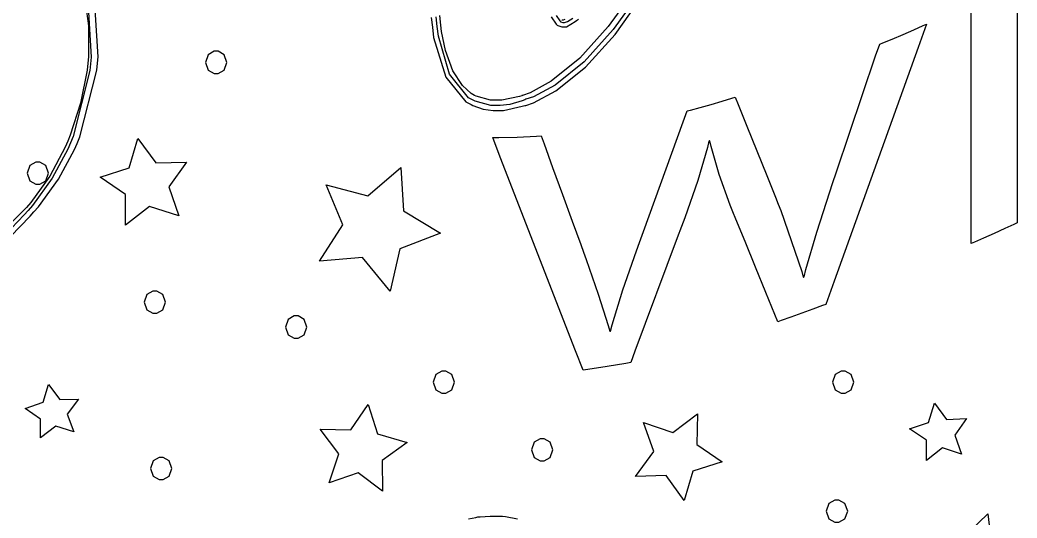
# Model space of a CAD drawing. Extents: x 59 to 294, y 65 to 304.
# Drawn here: x 149.6 to 228.7, y 186.4 to 225.9 of the extents above; entities that cross this region are included whole.
import ezdxf

# ---------------------------------------------------------------- set-up
doc = ezdxf.new("R2010")
doc.units = 0
doc.header["$MEASUREMENT"] = 0

msp = doc.modelspace()

# ---------------------------------------------------------------- linework, layer by layer
at = {"color": 40}
for points in [[(228.74, 228.74), (228.74, 224.006), (228.74, 213.349), (228.74, 209.797), (228.497, 209.685), (227.766, 209.35), (226.924, 208.972), (226.081, 208.602), (225.351, 208.282), (225.108, 208.175), (225.108, 212.911), (225.108, 223.567), (225.108, 227.119), (225.351, 227.226), (226.077, 227.551), (226.911, 227.93), (227.751, 228.309), (228.492, 228.635), (228.74, 228.74)], [(194.31, 198.121), (193.701, 199.656), (187.738, 215.026), (187.149, 216.57), (187.628, 216.57), (189.071, 216.601), (190.605, 216.686), (190.993, 216.712), (191.216, 216.086), (191.893, 214.206), (192.669, 212.064), (193.444, 209.936), (194.119, 208.087), (194.345, 207.469), (194.556, 206.906), (195.518, 204.162), (196.303, 201.665), (196.427, 201.224), (196.444, 201.224), (196.483, 201.224), (196.497, 201.224), (196.612, 201.719), (197.458, 204.484), (198.552, 207.584), (198.79, 208.245), (199.107, 209.119), (202.246, 217.814), (202.565, 218.686), (202.82, 218.753), (203.586, 218.952), (204.469, 219.195), (205.353, 219.457), (206.12, 219.698), (206.375, 219.781), (206.605, 219.207), (207.295, 217.486), (208.085, 215.517), (208.875, 213.555), (209.565, 211.847), (209.797, 211.278), (209.999, 210.785), (211.667, 205.952), (211.773, 205.493), (211.789, 205.493), (211.829, 205.529), (211.843, 205.529), (211.992, 206.102), (212.865, 209.074), (213.88, 212.258), (214.1, 212.937), (214.409, 213.855), (217.522, 223.062), (217.84, 223.978), (218.088, 224.08), (218.835, 224.386), (219.692, 224.747), (220.548, 225.121), (221.295, 225.454), (221.544, 225.565), (220.883, 223.713), (214.241, 205.192), (213.571, 203.34), (213.315, 203.247), (212.549, 202.963), (211.667, 202.64), (210.783, 202.325), (210.017, 202.055), (209.762, 201.965), (209.525, 202.547), (208.813, 204.29), (207.993, 206.296), (207.167, 208.315), (206.44, 210.089), (206.199, 210.679), (205.978, 211.218), (205.095, 213.634), (204.461, 215.874), (204.365, 216.323), (204.347, 216.323), (204.302, 216.298), (204.294, 216.289), (204.17, 215.786), (203.411, 213.166), (202.37, 210.193), (202.106, 209.514), (201.771, 208.616), (198.42, 199.62), (198.085, 198.72), (197.714, 198.659), (196.211, 198.407), (194.689, 198.174), (194.31, 198.121)]]:
    msp.add_lwpolyline(points, close=True, dxfattribs=at)
at = {"color": 32}
for points in [[(154.984, 227.878), (155.274, 222.939), (155.222, 222.426), (155.169, 221.889), (153.846, 216.659), (153.635, 216.147), (153.431, 215.662), (152.184, 213.348), (150.636, 211.191), (150.283, 210.785), (149.975, 210.441), (148.449, 208.858)], [(198.442, 227.579), (196.698, 225.151), (194.401, 222.586), (192.085, 220.734), (190.366, 219.805), (189.758, 219.604), (189.688, 219.568), (189.476, 219.48), (188.498, 219.207), (187.723, 219.111), (187.465, 219.111), (187.465, 219.111), (186.998, 219.111), (185.738, 219.464), (185.597, 219.534), (185.208, 219.728), (183.717, 221.59), (182.827, 224.613), (182.739, 225.389), (182.651, 226.157)], [(192.162, 226.255), (192.457, 225.822), (192.51, 225.778), (192.527, 225.761), (192.699, 225.708), (192.757, 225.708), (192.836, 225.708), (193.076, 225.787), (193.499, 226.042)]]:
    msp.add_lwpolyline(points, dxfattribs=at)
at = {"color": 7}
for points in [[(148.89, 208.735), (150.434, 210.336), (150.742, 210.679), (151.103, 211.085), (152.677, 213.264), (153.952, 215.619), (154.164, 216.112), (154.375, 216.624), (155.733, 221.925), (155.787, 222.462), (155.84, 222.983), (155.513, 228.009)], [(154.763, 227.798), (155.072, 225.435), (155.062, 222.965), (155.01, 222.462), (154.956, 221.925), (154.441, 219.297), (153.625, 216.774), (153.422, 216.289), (153.22, 215.804), (151.994, 213.516), (150.486, 211.42), (150.143, 211.031), (149.842, 210.697), (146.842, 207.752)], [(182.252, 226.096), (182.35, 225.319), (182.447, 224.508), (183.408, 221.351), (185.006, 219.393), (185.421, 219.181), (185.569, 219.103), (186.371, 218.833), (187.165, 218.722), (187.431, 218.722), (187.995, 218.722), (189.484, 219.049), (189.688, 219.111), (189.758, 219.111), (190.38, 219.319), (192.137, 220.268), (194.503, 222.149), (196.842, 224.753), (198.612, 227.214)], [(198.025, 227.769), (196.308, 225.379), (194.054, 222.859), (191.786, 221.04), (190.106, 220.122), (189.512, 219.921), (189.494, 219.921), (189.45, 219.896), (189.442, 219.887), (189.256, 219.826), (187.86, 219.534), (187.395, 219.534), (186.971, 219.534), (185.824, 219.861), (185.702, 219.921), (185.433, 220.062), (184.737, 220.689), (183.964, 221.875), (183.389, 223.479), (183.081, 224.988), (183.021, 225.495), (182.933, 226.245)], [(191.777, 226.158), (192.166, 225.567), (192.264, 225.495), (192.298, 225.469), (192.617, 225.355), (192.723, 225.355), (192.987, 225.355), (193.683, 225.77), (193.781, 225.848), (193.94, 225.972)], [(192.854, 225.924), (192.728, 225.884), (192.687, 225.884), (192.653, 225.884), (192.635, 225.902)], [(185.226, 186.32), (185.808, 186.444), (185.95, 186.479), (186.142, 186.489), (186.936, 186.527), (187.676, 186.549), (187.924, 186.549), (188.161, 186.505), (189.105, 186.316)]]:
    msp.add_lwpolyline(points, dxfattribs=at)
for points in [[(165.206, 221.651), (165.365, 221.651), (165.84, 221.926), (166.052, 222.533), (165.84, 223.139), (165.365, 223.415), (165.206, 223.415), (165.046, 223.415), (164.571, 223.139), (164.358, 222.533), (164.571, 221.926), (165.046, 221.651), (165.206, 221.651)], [(158.997, 216.499), (160.408, 214.559), (162.843, 214.629), (161.432, 212.655), (162.242, 210.362), (159.915, 211.102), (158.008, 209.62), (158.008, 212.055), (155.998, 213.431), (158.291, 214.172), (158.997, 216.499)], [(151.059, 212.865), (151.217, 212.865), (151.693, 213.141), (151.905, 213.747), (151.693, 214.354), (151.217, 214.629), (151.059, 214.629), (150.899, 214.629), (150.424, 214.354), (150.212, 213.747), (150.424, 213.141), (150.899, 212.865), (151.059, 212.865)], [(179.846, 214.206), (180.057, 210.749), (182.985, 208.985), (179.776, 207.75), (178.999, 204.399), (176.812, 207.045), (173.39, 206.764), (175.26, 209.656), (173.919, 212.831), (177.235, 211.949), (179.846, 214.206)], [(160.338, 202.635), (160.496, 202.635), (160.971, 202.911), (161.183, 203.517), (160.971, 204.123), (160.496, 204.399), (160.338, 204.399), (160.178, 204.399), (159.702, 204.123), (159.49, 203.517), (159.702, 202.911), (160.178, 202.635), (160.338, 202.635)], [(171.556, 200.66), (171.715, 200.66), (172.19, 200.936), (172.402, 201.542), (172.19, 202.149), (171.715, 202.424), (171.556, 202.424), (171.396, 202.424), (170.921, 202.149), (170.708, 201.542), (170.921, 200.936), (171.396, 200.66), (171.556, 200.66)], [(183.268, 196.285), (183.426, 196.285), (183.902, 196.561), (184.114, 197.167), (183.902, 197.773), (183.426, 198.049), (183.268, 198.049), (183.108, 198.049), (182.633, 197.773), (182.421, 197.167), (182.633, 196.561), (183.108, 196.285), (183.268, 196.285)], [(214.948, 196.285), (215.106, 196.285), (215.582, 196.561), (215.794, 197.167), (215.582, 197.773), (215.106, 198.049), (214.948, 198.049), (214.788, 198.049), (214.313, 197.773), (214.1, 197.167), (214.313, 196.561), (214.788, 196.285), (214.948, 196.285)], [(151.907, 196.99), (152.789, 195.792), (154.27, 195.828), (153.388, 194.627), (153.917, 193.216), (152.47, 193.675), (151.271, 192.757), (151.271, 194.24), (150.037, 195.086), (151.482, 195.579), (151.907, 196.99)], [(177.271, 195.403), (178.012, 193.076), (180.34, 192.37), (178.365, 190.959), (178.399, 188.524), (176.459, 189.971), (174.166, 189.195), (174.942, 191.488), (173.46, 193.428), (175.896, 193.392), (177.271, 195.403)], [(222.18, 195.509), (223.132, 194.204), (224.719, 194.274), (223.802, 192.969), (224.331, 191.452), (222.815, 191.947), (221.544, 190.959), (221.544, 192.581), (220.204, 193.463), (221.721, 193.958), (222.18, 195.509)], [(203.376, 194.663), (203.34, 192.228), (205.353, 190.853), (203.024, 190.111), (202.318, 187.784), (200.907, 189.758), (198.473, 189.688), (199.919, 191.665), (199.107, 193.958), (201.436, 193.182), (203.376, 194.663)], [(191.065, 190.923), (191.224, 190.923), (191.699, 191.198), (191.911, 191.805), (191.699, 192.411), (191.224, 192.687), (191.065, 192.687), (190.905, 192.687), (190.428, 192.411), (190.217, 191.805), (190.428, 191.198), (190.905, 190.923), (191.065, 190.923)], [(160.831, 189.442), (160.989, 189.442), (161.466, 189.717), (161.678, 190.324), (161.466, 190.93), (160.989, 191.206), (160.831, 191.206), (160.671, 191.206), (160.196, 190.93), (159.983, 190.324), (160.196, 189.717), (160.671, 189.442), (160.831, 189.442)], [(214.453, 186.054), (214.612, 186.054), (215.088, 186.33), (215.301, 186.936), (215.088, 187.543), (214.612, 187.818), (214.453, 187.818), (214.293, 187.818), (213.818, 187.543), (213.606, 186.936), (213.818, 186.33), (214.293, 186.054), (214.453, 186.054)], [(226.413, 186.726), (226.66, 184.715), (228.46, 183.797), (226.624, 182.951), (226.307, 180.939), (224.932, 182.422), (222.956, 182.104), (223.908, 183.867), (222.992, 185.667), (224.966, 185.315), (226.413, 186.726)]]:
    msp.add_lwpolyline(points, close=True, dxfattribs=at)

doc.saveas('drawing.dxf')
